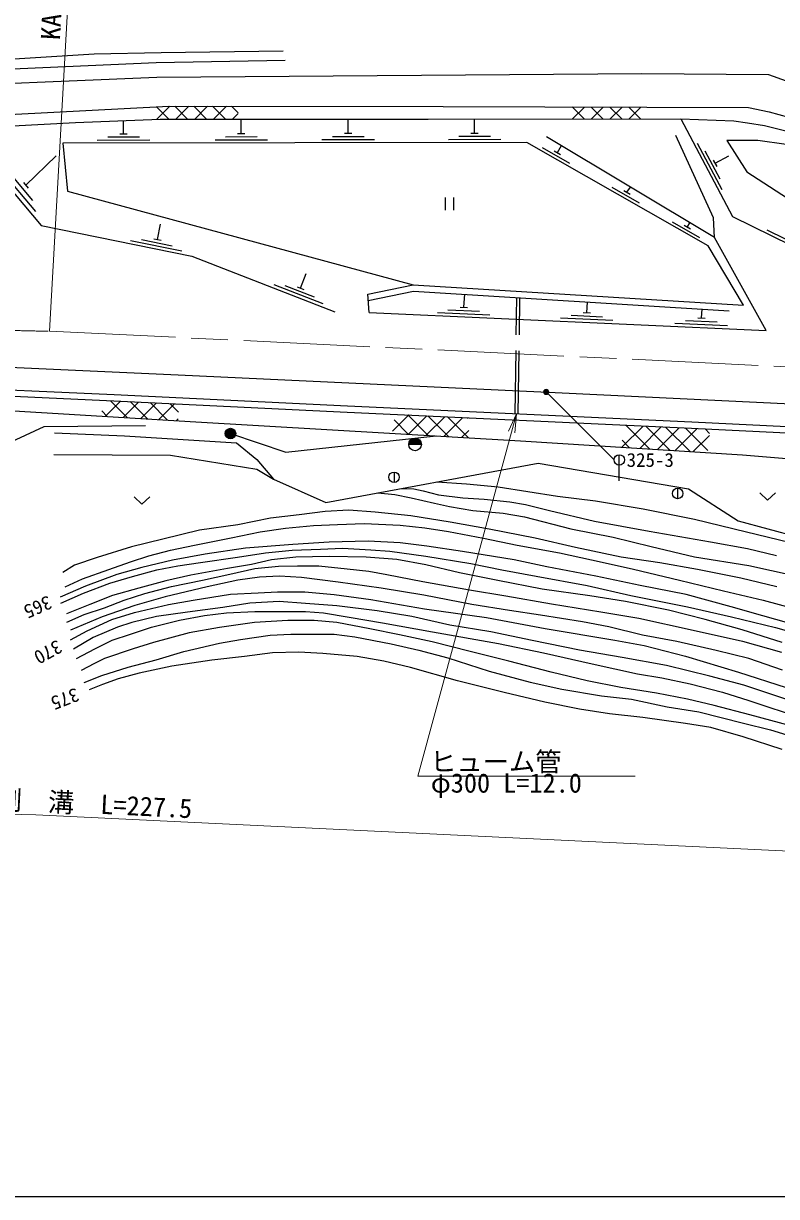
# Model space of a CAD drawing. Units: millimetres at full size, sheet at 1:1000; details may follow other scales. Extents: x 40000 to 680000, y 20000 to 380000.
# Drawn here: x 176223 to 247852, y 205000 to 316556 of the extents above; entities that cross this region are included whole.
import ezdxf
from ezdxf.enums import TextEntityAlignment as Align

# ---------------------------------------------------------------- set-up
doc = ezdxf.new("R2010")
doc.units = ezdxf.units.MM
doc.header["$LTSCALE"] = 1000
doc.linetypes.add('CHAIN', pattern=[18.5, 12, -1.5, 3.5, -1.5])
doc.linetypes.add('DASHED', pattern=[7.5, 6, -1.5])
for name, color, linetype, lineweight in [('M-BGD', 7, 'Continuous', 25), ('M-BMK', 2, 'CHAIN', 13), ('M-STR-HTXT', 7, 'Continuous', 13), ('M-STR-STRC', 7, 'Continuous', 25), ('M-TTL-BAND', 7, 'Continuous', 25)]:
    doc.layers.add(name, color=color, linetype=linetype, lineweight=lineweight)
doc.styles.add('ＭＳ ゴシック', font='')
doc.styles.get('ＭＳ ゴシック').set_extended_font_data('MS Gothic')

# ---------------------------------------------------------------- blocks, each defined once
blk = doc.blocks.new('open_arrow')
at = {"color": 0, "linetype": 'Continuous', "lineweight": -2}
blk.add_lwpolyline([(7.5, 1.25), (0, 0), (7.5, -1.25)], dxfattribs=at)

msp = doc.modelspace()

# ---------------------------------------------------------------- hatches: boundary and pattern name
at = {"layer": 'M-BGD'}
for points in [[(195412, 277554, -1), (196412, 277554, -1)], [(214075, 276521), (212875, 276521, -1)]]:
    msp.add_hatch(color=256, dxfattribs=at).paths.add_polyline_path(points)
at = {"layer": 'M-STR-HTXT'}
msp.add_hatch(color=256, dxfattribs=at).paths.add_polyline_path([(226163, 281634, -1), (225724, 281395, -0.41421), (225824, 281734, -0.41421)])

# ---------------------------------------------------------------- linework, layer by layer
at = {"layer": 'M-BGD'}
for p, q in [((188880, 308626), (190041, 307465)), ((190147, 308687), (188913, 307452)), ((190616, 308686), (191837, 307465)), ((191941, 308685), (190722, 307465)), ((192414, 308684), (193633, 307465)), ((193736, 308683), (192518, 307465)), ((194212, 308682), (195429, 307465)), ((195530, 308681), (194314, 307465)), ((196010, 308680), (196634, 308057)), ((196634, 307989), (196110, 307466)), ((228405, 308614), (229548, 307472)), ((229584, 308610), (228445, 307471)), ((230207, 308608), (231343, 307472)), ((231374, 308604), (230242, 307472)), ((232010, 308602), (233139, 307473)), ((233163, 308597), (232038, 307472)), ((233812, 308595), (234927, 307480)), ((234927, 308565), (233835, 307473)), ((185748, 306071), (185745, 307326)), ((196941, 306092), (196941, 307466)), ((207115, 306112), (207115, 307467)), ((219138, 306135), (219137, 307469)), ((184248, 305768), (187248, 305774)), ((185398, 306070), (186098, 306072)), ((195442, 305789), (198442, 305795)), ((196591, 306092), (197291, 306093)), ((205615, 305809), (208615, 305815)), ((206765, 306111), (207465, 306112)), ((217638, 305832), (220638, 305838)), ((218788, 306134), (219488, 306135)), ((183249, 305466), (188249, 305476)), ((194442, 305487), (199442, 305497)), ((204616, 305507), (209616, 305516)), ((216639, 305530), (221639, 305539)), ((225556, 304762), (228161, 303274)), ((227008, 304279), (227387, 304942)), ((240298, 305186), (242648, 300772)), ((176453, 301165), (179342, 303983)), ((226704, 304452), (227312, 304105)), ((241033, 304444), (242443, 301796)), ((241838, 303570), (242167, 302952)), ((242003, 303261), (243327, 303966)), ((174151, 302491), (177381, 298675)), ((175140, 302019), (177078, 299729)), ((176227, 301432), (176679, 300898)), ((232174, 300981), (234778, 299493)), ((233321, 300671), (233929, 300324)), ((233625, 300497), (233965, 301000)), ((216341, 300001), (216341, 298801)), ((217141, 300001), (217141, 298801)), ((188966, 296012), (189266, 297481)), ((237926, 297694), (240531, 296205)), ((239074, 297383), (239681, 297036)), ((239377, 297210), (239618, 297611)), ((246926, 296933), (251410, 294720)), ((186396, 295923), (191296, 294924)), ((187436, 296017), (190376, 295418)), ((188623, 296082), (189309, 295942)), ((202578, 291383), (203120, 292782)), ((200030, 291728), (204692, 289920)), ((201071, 291646), (203868, 290562)), ((202252, 291510), (202904, 291257)), ((209096, 289073), (208982, 290810)), ((218114, 289567), (218190, 290800)), ((229821, 289040), (229885, 290075)), ((215589, 289080), (220584, 288855)), ((216602, 289335), (219599, 289200)), ((217764, 289583), (218464, 289551)), ((229471, 289056), (230170, 289024)), ((240716, 288549), (240769, 289401)), ((227296, 288553), (232291, 288328)), ((228309, 288808), (231306, 288673)), ((238192, 288062), (243187, 287837)), ((239204, 288317), (242201, 288182)), ((240367, 288565), (241066, 288533)), ((185447, 280638), (184003, 279194)), ((184495, 280683), (186109, 279068)), ((187160, 280555), (185698, 279093)), ((186381, 280593), (188019, 278954)), ((188874, 280472), (187393, 278992)), ((188268, 280502), (189929, 278841)), ((190587, 280390), (189088, 278891)), ((190155, 280410), (190973, 279593)), ((183678, 279703), (184199, 279182)), ((190938, 278944), (190783, 278790)), ((212868, 279322), (211338, 277791)), ((212793, 279326), (214730, 277388)), ((214584, 279241), (212841, 277498)), ((216299, 279161), (214537, 277399)), ((214677, 279237), (216638, 277277)), ((218015, 279080), (216234, 277300)), ((216562, 279148), (218545, 277165)), ((218446, 279060), (218507, 278999)), ((211471, 278851), (212823, 277499)), ((218583, 277853), (217931, 277201)), ((235169, 278274), (233153, 276259)), ((233454, 278355), (233415, 278316)), ((233523, 278352), (235784, 276090)), ((236885, 278194), (234841, 276151)), ((235407, 278263), (237703, 275968)), ((238600, 278113), (236530, 276043)), ((237292, 278175), (239622, 275845)), ((240315, 278032), (238218, 275935)), ((239176, 278086), (241319, 275943)), ((241063, 277996), (241483, 277575)), ((233159, 276920), (233865, 276213)), ((241464, 277385), (239906, 275827)), ((214075, 276521), (212875, 276521)), ((211472, 273900), (211472, 272900)), ((238447, 272360), (238447, 271360))]:
    msp.add_line(p, q, dxfattribs=at)
at = {"layer": 'M-BGD', "linetype": 'DASHED'}
for p, q in [((222982, 279448), (223150, 290493)), ((223281, 279434), (223450, 290474))]:
    msp.add_line(p, q, dxfattribs=at)
at = {"layer": 'M-BGD'}
for points in [[(76806, 316141), (93847, 314453), (113808, 312793), (125791, 311678), (140461, 311484), (171258, 312940), (182939, 313655), (189310, 313797), (200927, 313954)], [(76656, 315648), (98209, 313491), (113735, 311876), (116873, 310512), (139692, 310285), (171567, 312076), (188842, 312856), (201119, 313064)], [(113613, 310359), (116831, 309231), (132319, 309061), (140932, 309149), (164633, 310438), (188904, 311447), (235035, 311796), (247087, 311717), (250902, 310340), (255771, 308550), (258431, 307522), (264545, 304319), (267070, 302483), (273564, 297411), (285090, 297061), (312307, 296649), (312897, 296984), (313564, 297732), (314034, 298430), (314550, 299479), (314855, 300681), (314922, 301656)], [(174871, 307895), (190038, 308687), (216128, 308659), (245178, 308554), (247154, 308156), (249903, 307385), (253841, 305944), (259154, 303780), (262023, 302393), (273208, 294654), (305927, 294035), (311884, 293928), (312358, 293957), (313019, 294095), (313445, 294266), (314346, 294861), (314856, 295362), (315457, 296033), (316126, 296971), (316443, 297559), (316796, 298401), (317042, 299275), (317237, 300515), (317339, 301914)], [(113002, 305261), (133146, 304915), (138984, 304653), (169234, 306508), (181172, 307145), (189235, 307465), (214706, 307468), (238740, 307474), (243801, 307285), (245077, 307116), (246712, 306839), (249362, 306177), (252143, 305406), (259538, 302822), (261705, 301193), (272344, 293484)], [(238740, 307474), (243677, 298202), (251091, 294543)], [(209096, 289073), (246876, 287371), (241954, 296211), (225975, 305788)], [(241954, 296211), (241858, 298077), (238271, 305889)], [(208982, 290810), (213280, 291706), (244711, 289758), (241340, 295397), (224109, 305244), (179974, 305160), (180410, 300614), (213280, 291706)], [(259538, 302822), (253398, 304106), (248774, 305041), (246087, 305433), (243127, 305433), (245042, 302453), (254368, 296381), (256173, 296381), (260628, 292644), (272344, 293484)], [(172929, 303238), (177916, 297347), (192248, 294424), (205854, 289148)], [(71943, 300228), (76542, 298881), (90546, 287858), (109523, 287021), (116983, 286583), (131577, 284901), (142846, 281070), (167720, 281447), (184824, 280668), (207025, 279596), (239755, 278059), (279862, 276112), (297649, 274967), (298958, 273030), (307362, 264295)], [(72118, 300802), (76822, 299424), (90765, 288449), (109554, 287621), (117035, 287181), (131709, 285489), (142941, 281671), (167729, 282047), (184852, 281267), (207054, 280196), (239784, 278658), (279820, 276714)], [(169300, 284128), (190947, 283131), (227459, 281445), (275646, 279124), (292415, 278289), (303066, 278056), (315141, 278083), (328617, 278336), (339578, 279139), (351505, 280017), (363306, 281023), (375394, 282457), (399857, 285698), (406609, 286559), (410592, 287005), (414395, 287147), (426661, 287639), (437688, 288350), (438944, 288583), (451855, 293065)], [(209022, 290206), (213324, 291102), (243359, 289240)], [(173632, 279812), (162321, 274691), (150838, 267540), (148454, 268162), (145199, 271766), (141894, 275087), (148120, 264295), (178190, 278237), (187822, 278326)], [(171106, 279963), (192613, 278680), (223507, 276875), (244618, 275526), (249552, 275129), (253378, 277212), (265261, 272870), (273769, 271209), (276363, 269870), (282077, 266670), (288294, 262230), (294920, 257499), (301912, 253943), (309768, 251414), (313509, 251620), (322077, 256966)], [(179181, 277636), (185826, 277355), (196499, 276679), (198415, 275083), (200000, 273205)], [(195912, 277554), (201183, 275788), (215465, 277345)], [(179127, 275554), (190222, 275499), (198428, 274161), (200000, 273205), (204993, 271004), (225194, 274755), (239471, 272313), (244214, 269243), (261127, 264698)], [(212165, 272336), (213363, 272295), (214249, 272110), (215693, 271731), (218004, 271447), (220042, 271327), (222492, 271055), (223971, 270803), (226253, 270252), (230527, 269212), (235724, 268290), (241584, 267253), (245084, 266623), (247858, 265966)], [(215551, 272965), (218366, 272782), (221389, 272480), (227021, 271595), (230641, 271149), (235163, 270393), (240036, 269412), (245008, 268206), (249052, 267222), (251405, 266746), (253586, 266444), (255098, 266318)], [(186747, 271528), (187497, 270828), (188247, 271528)], [(209916, 271918), (211536, 271755), (213099, 271458), (215325, 270936), (216751, 270633), (218959, 270253), (221838, 270002), (223891, 269638), (228294, 268496), (232310, 267708), (235936, 266826), (240047, 265839), (245230, 265009), (249521, 264049)], [(246249, 271934), (246999, 271234), (247749, 271934)], [(247873, 262978), (244452, 263811), (240332, 264628), (236754, 265279), (233077, 265810), (228741, 266722), (224909, 267599), (220530, 268451), (216811, 269146), (213074, 269745), (209677, 270084), (207174, 270257), (204908, 270153), (202447, 269831), (199712, 269502), (196627, 268867), (192978, 268363), (189494, 267529), (186495, 266781), (183246, 265756), (181092, 265053), (179972, 264350)], [(180198, 262970), (181830, 263742), (184343, 264620), (186392, 265367), (188155, 265931), (190207, 266461), (192482, 266956), (195968, 267644), (198723, 268226), (201137, 268547), (203814, 268816), (206107, 268921), (208619, 268999), (212058, 268842), (214414, 268581), (216646, 268251), (219975, 267609), (223197, 266932), (227212, 266210), (231252, 265324), (234242, 264672), (238621, 263620), (242792, 262586), (246589, 261709), (251133, 260484)], [(250264, 259171), (246536, 260222), (243529, 261092), (239263, 262256), (234883, 263116), (230678, 264011), (226012, 264888), (222901, 265549), (217976, 266357), (214603, 266834), (212040, 267181), (209008, 267328), (205306, 267224), (201856, 267007), (197347, 266659), (193498, 266095), (190389, 265513), (187470, 264809), (185115, 264148), (182109, 263045), (179721, 261986)], [(179781, 261439), (181944, 262385), (184438, 263333), (186582, 263949), (188921, 264584), (190909, 264992), (193048, 265297), (196576, 265792), (199243, 266209), (201779, 266461), (204482, 266548), (206559, 266661), (209251, 266513), (211069, 266382), (214481, 265905), (218767, 265209), (221730, 264584), (224979, 264010), (229845, 263098), (234008, 262168), (239394, 261091), (243565, 260144), (247745, 259119), (251553, 258049)], [(248398, 257676), (244578, 258886), (241053, 259878), (237573, 260765), (233483, 261600), (230090, 262113), (225559, 262766), (221330, 263576), (217701, 264306), (214489, 265063), (211750, 265576), (208817, 265793), (205301, 265863), (202117, 265802), (199804, 265559), (197907, 265097), (195626, 264732), (192147, 264079), (189780, 263565), (187205, 262861), (184698, 262155), (182533, 261312), (180307, 260426)], [(180360, 259609), (182003, 260339), (183942, 260999), (185811, 261703), (187779, 262349), (190320, 263001), (193259, 263627), (195854, 264193), (198239, 264724), (200483, 264959), (202293, 264993), (204327, 264967), (207017, 264706), (209069, 264462), (210791, 264141), (214194, 263497), (218640, 262688), (222113, 262131), (226462, 261357), (231127, 260591), (234756, 259990), (239907, 258868), (244605, 257807), (248320, 256754)], [(248414, 255049), (245207, 256170), (242117, 256912), (238371, 257795), (235092, 258396), (231914, 259164), (229385, 259651), (225394, 260286), (222452, 260719), (218873, 261311), (214297, 262194), (210233, 262857), (206150, 263423), (202670, 263855), (200569, 263987), (198689, 263899), (196629, 263616), (193696, 262980), (189703, 262026), (186823, 261213), (183722, 260144), (180711, 258873)], [(180703, 257938), (182274, 258802), (184625, 259863), (186797, 260542), (190014, 261293), (192380, 261708), (195916, 262292), (198555, 262406), (200400, 262494), (202991, 262520), (205763, 262247), (209263, 261778), (214377, 260887), (220260, 260074), (225853, 259005), (232487, 257918), (235259, 257389), (239202, 256389), (244243, 254854), (248759, 253395)], [(249103, 252186), (244757, 253617), (241505, 254475), (237371, 255490), (233183, 256259), (229111, 256957), (224614, 257866), (220665, 258714), (216787, 259350), (213174, 260172), (209870, 260702), (206045, 261161), (203050, 261408), (200550, 261575), (197743, 261434), (195189, 261009), (191822, 260576), (188889, 260152), (186532, 259578), (185180, 259145), (182840, 258174), (180968, 257062)], [(181259, 256153), (183016, 257097), (184649, 257909), (186389, 258474), (188414, 259137), (191080, 259799), (193441, 260250), (195551, 260524), (198220, 260647), (200586, 260639), (203035, 260638), (204756, 260497), (207193, 260108), (210374, 259552), (215128, 258704), (221408, 257591), (225677, 256689), (230306, 255655), (234626, 254710), (236957, 254340), (239641, 253748), (242726, 252961), (245207, 252167), (250378, 250453)], [(249292, 249735), (245325, 250820), (241917, 251692), (239374, 252306), (236446, 252857), (233030, 253418), (229854, 254050), (226430, 254859), (222391, 255909), (218700, 256842), (215088, 257741), (212001, 258417), (209172, 258977), (206032, 259591), (203881, 259777), (201381, 259777), (198188, 259590), (194870, 259110), (191988, 258593), (188599, 257695), (186643, 257090), (183939, 256174), (182988, 255694), (181717, 255019)], [(181992, 253873), (183672, 254548), (186170, 255330), (188849, 256034), (191463, 256833), (194862, 257625), (196853, 257963), (199675, 258390), (201666, 258470), (203435, 258487), (205767, 258469), (207750, 258229), (211190, 257545), (213844, 256956), (216573, 256228), (220516, 254973), (224421, 253923), (227417, 253257), (231191, 252607), (234053, 252287), (237462, 251584), (240475, 251104), (244702, 250019), (247271, 249379), (249647, 248649)], [(248385, 247511), (244674, 248721), (241596, 249592), (239196, 249974), (235138, 250552), (231956, 250899), (229117, 251336), (225824, 252021), (221938, 252928), (217517, 254050), (213042, 255312), (210496, 255917), (207963, 256353), (204691, 256646), (202404, 256770), (199921, 256699), (197246, 256361), (194131, 255996), (190341, 255445), (187221, 254778), (185218, 254244), (183742, 253693), (182462, 253195)]]:
    msp.add_lwpolyline(points, dxfattribs=at)
for centre, radius in [((195912, 277554), 500), ((213475, 276521), 600), ((211472, 273400), 500), ((238447, 271860), 500)]:
    msp.add_circle(centre, radius, dxfattribs=at)
at = {"layer": 'M-BMK'}
msp.add_line((178690, 287287), (289038, 281972), dxfattribs=at)
msp.add_arc((185081, 667328), 380095, 263.66667, 269.03659, dxfattribs=at)
at = {"layer": 'M-STR-HTXT'}
for p, q in [((178690, 287287), (181151, 331099)), ((225943, 281515), (232395, 275049))]:
    msp.add_line(p, q, dxfattribs=at)
for points in [[(223132, 279441), (213733, 244961), (234398, 244961)], [(60288, 262095), (67705, 260083), (103024, 249956), (109068, 248631), (114593, 247507), (121262, 246283), (127462, 245271), (138802, 243741), (149624, 242703), (164730, 241711), (174728, 241359), (177413, 241295), (287191, 236007), (292398, 235823), (297744, 235685)]]:
    msp.add_lwpolyline(points, dxfattribs=at)
msp.add_circle((225943, 281515), 250, dxfattribs=at)
at = {"layer": 'M-STR-STRC'}
msp.add_line((232895, 273049), (232895, 275549), dxfattribs=at)
msp.add_circle((232895, 275049), 500, dxfattribs=at)
at = {"layer": 'M-TTL-BAND'}
msp.add_line((40000, 205000), (579000, 205000), dxfattribs=at)

# ---------------------------------------------------------------- block references
at = {"layer": 'M-STR-HTXT', "xscale": 240, "yscale": 240, "rotation": 254.8}
msp.add_blockref('open_arrow', (223132, 279441), dxfattribs=at)

# ---------------------------------------------------------------- texts
at = {"layer": 'M-BGD', "style": 'ＭＳ ゴシック'}
for s, rotation, p in [('365', 203.914, (177591, 261041)), ('370', 208.825, (178567, 256763)), ('375', 201.242, (180175, 252306))]:
    msp.add_text(s, height=1320, rotation=rotation, dxfattribs=at).set_placement(p, align=Align.MIDDLE_CENTER)
at = {"layer": 'M-STR-HTXT', "style": 'ＭＳ ゴシック'}
msp.add_text('KA-A=100 R=∞', height=1833, rotation=86.786, dxfattribs=at).set_placement((181151, 331099), align=Align.BOTTOM_RIGHT)
msp.add_text('ヒューム管\u3000\u3000', height=1833, dxfattribs=at).set_placement((214898, 244886), align=Align.BOTTOM_LEFT)
msp.add_text('φ300 L=12.0', height=1833, dxfattribs=at).set_placement((214973, 245243), align=Align.TOP_LEFT)
msp.add_text('側\u3000溝\u3000L=227.5', height=1833, rotation=357.242, dxfattribs=at).set_placement((182847, 240878), align=Align.BOTTOM_CENTER)
at = {"layer": 'M-STR-STRC', "style": 'ＭＳ ゴシック'}
msp.add_text('325-3', height=1320, dxfattribs=at).set_placement((233595, 275049), align=Align.MIDDLE_LEFT)

doc.saveas('drawing.dxf')
